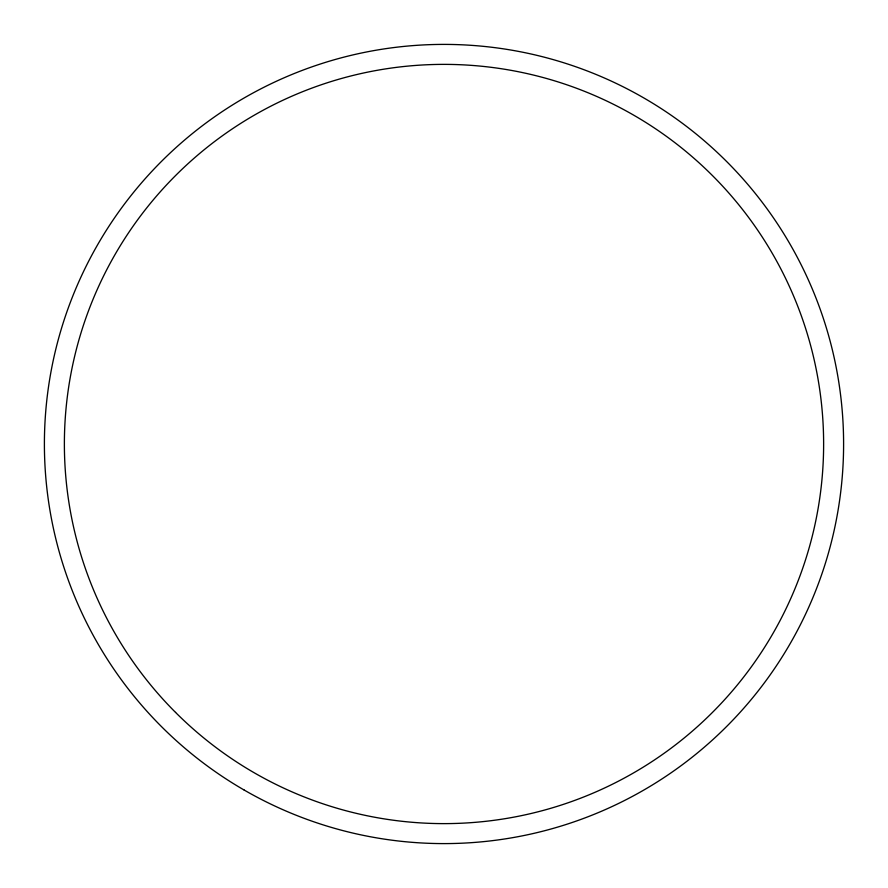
<?xml version="1.0" encoding="UTF-8"?>
<svg xmlns="http://www.w3.org/2000/svg" width="888" height="888" viewBox="0 0 888 888"><rect width="100%" height="100%" fill="white"/><g stroke="black" fill="none" stroke-linecap="round" stroke-linejoin="round"><path stroke-width="1.33" d="M244.2 790.065A399.6 399.6 0 0 0 843.6 444A399.6 399.6 0 0 0 244.2 97.935A399.6 399.6 0 0 0 244.2 790.065M175.569 712.431A379.62 379.62 0 0 0 810.689 542.257A379.62 379.62 0 0 0 345.743 77.312A379.62 379.62 0 0 0 175.569 712.431"/></g></svg>
